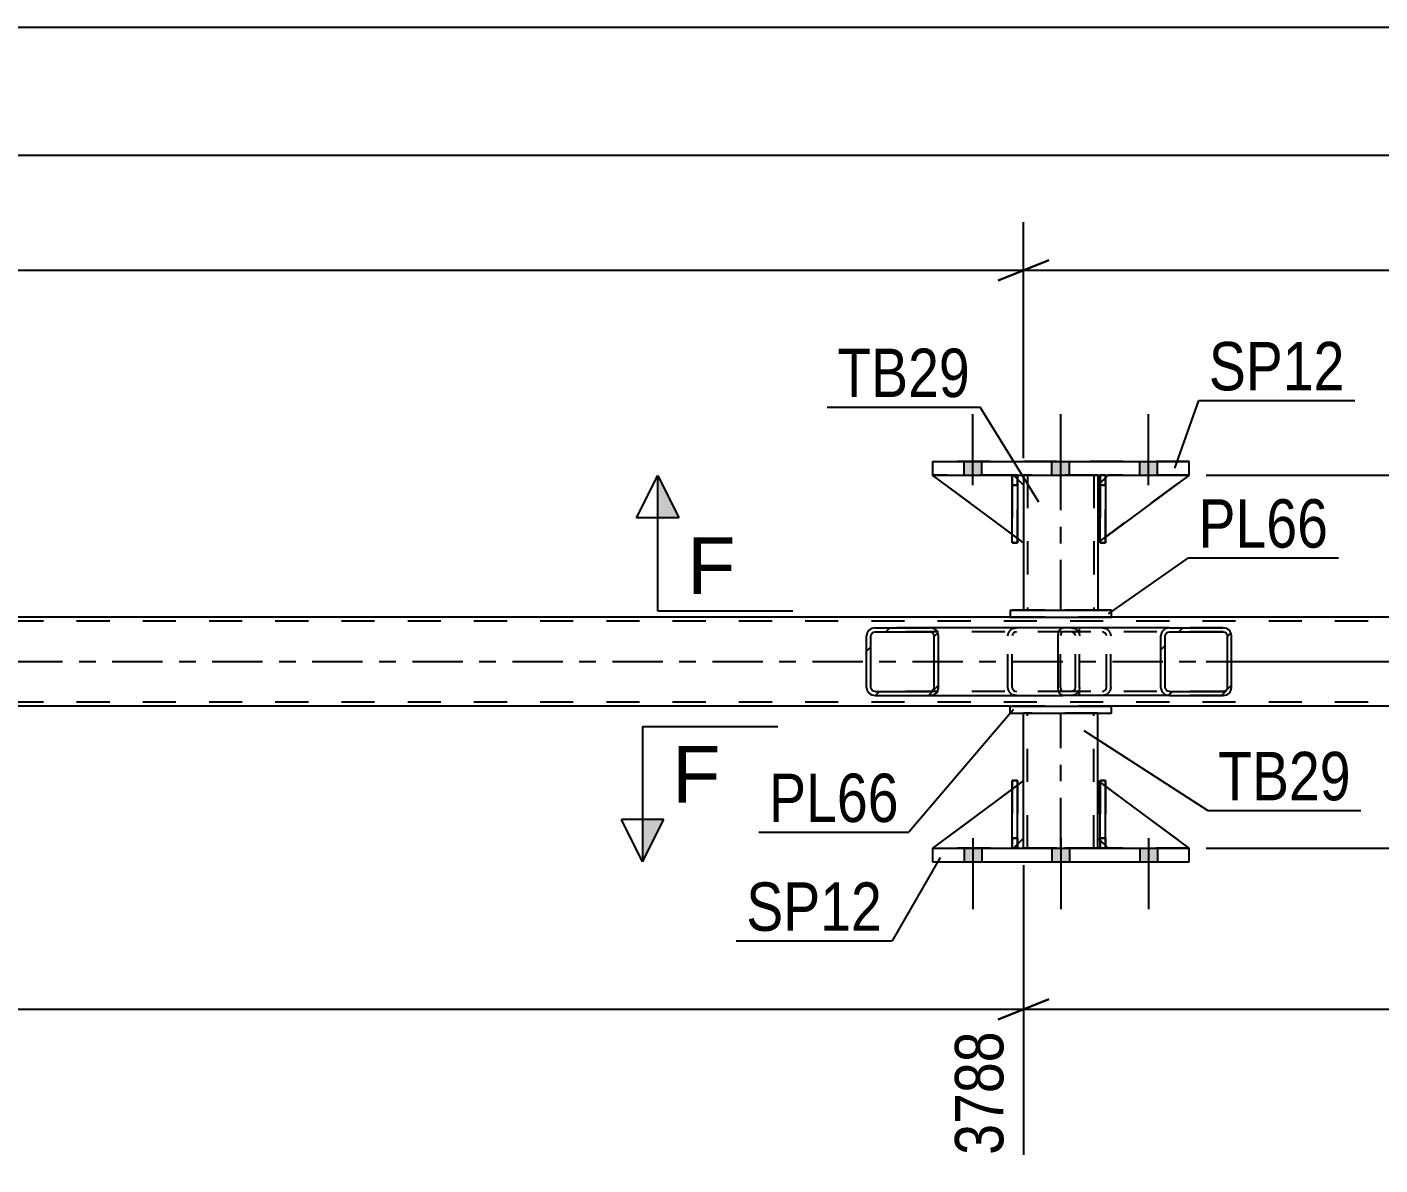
# Model space of a CAD drawing. Header units: millimetres. Extents: x 0 to 841, y 0 to 594.
# Drawn here: x 172.1 to 252.2, y 214.7 to 282 of the extents above; entities that cross this region are included whole.
import ezdxf

# ---------------------------------------------------------------- set-up
doc = ezdxf.new("R2010")
doc.units = ezdxf.units.MM
doc.linetypes.add('DXK_LINE_DOT2', pattern=[3.9198, 1.9599, -1.9599])
doc.linetypes.add('DXK_LINE_DOT3', pattern=[5.9187, 2.979, -0.9799, 0.9799, -0.9799])
doc.styles.add('Arial', font='ARIAL.TTF', dxfattribs={"height": 0.2})
doc.styles.add('Arial Narrow', font='ARIALN.TTF', dxfattribs={"height": 0.2})

# ---------------------------------------------------------------- blocks, each defined once
blk = doc.blocks.new('Part-389786769-3746 - 3540')
at = {"color": 2, "linetype": 'Continuous'}
for p, q in [((230.715, 255.523), (230.395, 255.523)), ((230.395, 251.523), (230.395, 255.523)), ((230.715, 255.523), (230.715, 255.523)), ((230.715, 255.523), (230.715, 251.523)), ((230.715, 251.523), (230.395, 251.523))]:
    blk.add_line(p, q, dxfattribs=at)
at = {"color": 7, "linetype": 'DXK_LINE_DOT2'}
for p, q in [((230.395, 255.523), (230.395, 254.923)), ((230.715, 254.923), (230.715, 255.523)), ((230.715, 254.923), (230.395, 254.923)), ((230.395, 254.923), (230.395, 251.523)), ((230.715, 251.523), (230.715, 254.923))]:
    blk.add_line(p, q, dxfattribs=at)
blk = doc.blocks.new('Part-389786769-3753 - 3540')
at = {"linetype": 'Continuous'}
h = blk.add_hatch(dxfattribs=at)
h.set_pattern_fill('', scale=0.7, style=0, pattern_type=0)
h.set_pattern_definition([(45, (225.9982, 246.1866), (-1.57154, 1.57154), [])])
h.paths.add_polyline_path([(226.037, 246.003), (225.998, 246.187), (225.887, 246.342), (225.722, 246.446), (225.526, 246.483), (222.291, 246.483), (222.096, 246.446), (221.93, 246.342), (221.819, 246.187), (221.78, 246.003), (221.78, 242.963), (221.819, 242.779), (221.93, 242.624), (222.096, 242.519), (222.291, 242.483), (225.526, 242.483), (225.722, 242.519), (225.887, 242.624), (225.998, 242.779), (226.037, 242.963)])
h.paths.add_polyline_path([(225.762, 242.871), (225.707, 242.793), (225.624, 242.741), (225.526, 242.723), (222.291, 242.723), (222.193, 242.741), (222.111, 242.793), (222.055, 242.871), (222.036, 242.963), (222.036, 246.003), (222.055, 246.095), (222.111, 246.173), (222.193, 246.225), (222.291, 246.243), (225.526, 246.243), (225.624, 246.225), (225.707, 246.173), (225.762, 246.095), (225.782, 246.003), (225.782, 242.963)])
at = {"color": 2, "linetype": 'Continuous'}
for p, q in [((221.819, 246.187), (221.78, 246.003)), ((221.78, 242.963), (221.78, 246.003)), ((222.036, 246.003), (222.055, 246.095)), ((222.036, 242.963), (222.036, 246.003)), ((222.055, 246.095), (222.111, 246.173)), ((222.291, 246.483), (222.096, 246.446)), ((222.111, 246.173), (222.193, 246.225)), ((222.193, 246.225), (222.291, 246.243)), ((222.291, 246.483), (225.526, 246.483)), ((222.291, 246.243), (225.526, 246.243)), ((233.394, 246.483), (225.526, 246.483)), ((225.722, 246.446), (225.526, 246.483)), ((225.526, 246.243), (225.624, 246.225)), ((225.624, 246.225), (225.707, 246.173)), ((225.707, 246.173), (225.762, 246.095)), ((225.762, 246.095), (225.782, 246.003)), ((225.782, 242.963), (225.782, 246.003)), ((226.037, 246.003), (225.998, 246.187)), ((226.037, 242.963), (226.037, 246.003)), ((221.78, 242.963), (221.819, 242.779)), ((222.055, 242.871), (222.036, 242.963)), ((222.111, 242.793), (222.055, 242.871)), ((222.193, 242.741), (222.111, 242.793)), ((222.291, 242.723), (222.193, 242.741)), ((222.291, 242.723), (225.526, 242.723)), ((225.624, 242.741), (225.526, 242.723)), ((225.707, 242.793), (225.624, 242.741)), ((225.762, 242.871), (225.707, 242.793)), ((225.782, 242.963), (225.762, 242.871)), ((225.998, 242.779), (226.037, 242.963)), ((222.096, 242.519), (222.291, 242.483)), ((222.291, 242.483), (225.526, 242.483)), ((225.526, 242.483), (225.722, 242.519)), ((225.526, 242.483), (233.394, 242.483))]:
    blk.add_line(p, q, dxfattribs=at)
at = {"color": 7, "linetype": 'DXK_LINE_DOT2'}
for p, q in [((225.526, 246.483), (222.291, 246.483)), ((233.876, 246.243), (222.291, 246.243)), ((230.13, 246.003), (230.169, 246.187)), ((230.13, 242.963), (230.13, 246.003)), ((230.405, 246.095), (230.385, 246.003)), ((230.385, 242.963), (230.385, 246.003)), ((230.46, 246.173), (230.405, 246.095)), ((230.445, 246.446), (230.641, 246.483)), ((230.543, 246.225), (230.46, 246.173)), ((230.641, 246.243), (230.543, 246.225)), ((233.876, 246.483), (233.394, 246.483)), ((233.876, 246.483), (234.071, 246.446)), ((233.973, 246.225), (233.876, 246.243)), ((234.056, 246.173), (233.973, 246.225)), ((234.112, 246.095), (234.056, 246.173)), ((234.131, 246.003), (234.112, 246.095)), ((234.131, 242.963), (234.131, 246.003)), ((234.348, 246.187), (234.386, 246.003)), ((234.386, 242.963), (234.386, 246.003)), ((233.876, 242.723), (222.291, 242.723)), ((230.169, 242.779), (230.13, 242.963)), ((230.385, 242.963), (230.405, 242.871)), ((230.405, 242.871), (230.46, 242.793)), ((230.46, 242.793), (230.543, 242.741)), ((230.543, 242.741), (230.641, 242.723)), ((233.876, 242.723), (233.973, 242.741)), ((233.973, 242.741), (234.056, 242.793)), ((234.056, 242.793), (234.112, 242.871)), ((234.112, 242.871), (234.131, 242.963)), ((234.386, 242.963), (234.348, 242.779)), ((222.291, 242.483), (225.526, 242.483)), ((230.641, 242.483), (230.445, 242.519)), ((233.876, 242.483), (233.394, 242.483)), ((234.071, 242.519), (233.876, 242.483))]:
    blk.add_line(p, q, dxfattribs=at)
at = {"color": 2, "linetype": 'Continuous'}
for centre, start, end in [((222.272, 245.982), 110.75831, 155.68003), ((225.546, 245.982), 24.31995, 69.24168), ((222.272, 242.984), 204.31995, 249.24168), ((225.546, 242.984), 290.75831, 335.68003)]:
    blk.add_arc(centre, 0.496, start, end, dxfattribs=at)
at = {"color": 7, "linetype": 'DXK_LINE_DOT2'}
for centre, start, end in [((230.621, 245.982), 110.75831, 155.68002), ((233.895, 245.982), 24.31992, 69.24167), ((230.621, 242.984), 204.31992, 249.24167), ((233.895, 242.984), 290.75831, 335.68002)]:
    blk.add_arc(centre, 0.496, start, end, dxfattribs=at)
blk = doc.blocks.new('Part-389786769-3739 - 3540')
at = {"color": 2, "linetype": 'Continuous'}
for p, q in [((230.269, 247.523), (230.269, 247.123)), ((230.269, 247.523), (236.269, 247.523)), ((236.269, 247.123), (236.269, 247.523)), ((230.269, 247.123), (236.269, 247.123))]:
    blk.add_line(p, q, dxfattribs=at)
at = {"color": 7, "linetype": 'DXK_LINE_DOT2'}
for p, q in [((236.269, 247.523), (230.269, 247.523)), ((230.269, 247.123), (236.269, 247.123))]:
    blk.add_line(p, q, dxfattribs=at)
blk = doc.blocks.new('Bolt-389786769-3561 - 3540')
at = {"linetype": 'Continuous'}
for points in [[(227.549, 255.523), (228.589, 255.523), (228.589, 256.323), (227.549, 256.323)], [(227.549, 255.523), (228.589, 255.523), (228.589, 256.323), (227.549, 256.323)], [(227.549, 255.523), (228.589, 255.523), (228.589, 256.323), (227.549, 256.323)], [(232.749, 255.523), (233.789, 255.523), (233.789, 256.323), (232.749, 256.323)], [(232.749, 255.523), (233.789, 255.523), (233.789, 256.323), (232.749, 256.323)], [(237.949, 255.523), (238.989, 255.523), (238.989, 256.323), (237.949, 256.323)], [(237.949, 255.523), (238.989, 255.523), (238.989, 256.323), (237.949, 256.323)], [(237.949, 255.523), (238.989, 255.523), (238.989, 256.323), (237.949, 256.323)]]:
    blk.add_hatch(color=1, dxfattribs=at).paths.add_polyline_path(points)
at = {"color": 1, "linetype": 'Continuous'}
for p, q in [((228.069, 254.923), (228.069, 259.123)), ((228.069, 254.923), (228.069, 259.123)), ((228.069, 254.923), (228.069, 259.123)), ((233.269, 254.923), (233.269, 259.123)), ((233.269, 254.923), (233.269, 259.123)), ((238.469, 254.923), (238.469, 259.123)), ((238.469, 254.923), (238.469, 259.123)), ((238.469, 254.923), (238.469, 259.123)), ((227.549, 255.523), (227.549, 256.323)), ((227.549, 255.523), (227.549, 256.323)), ((227.549, 255.523), (227.549, 256.323)), ((228.589, 255.523), (228.589, 256.323)), ((228.589, 255.523), (228.589, 256.323)), ((228.589, 255.523), (228.589, 256.323)), ((232.749, 255.523), (232.749, 256.323)), ((232.749, 255.523), (232.749, 256.323)), ((233.789, 255.523), (233.789, 256.323)), ((233.789, 255.523), (233.789, 256.323)), ((237.949, 255.523), (237.949, 256.323)), ((237.949, 255.523), (237.949, 256.323)), ((237.949, 255.523), (237.949, 256.323)), ((238.989, 255.523), (238.989, 256.323)), ((238.989, 255.523), (238.989, 256.323)), ((238.989, 255.523), (238.989, 256.323))]:
    blk.add_line(p, q, dxfattribs=at)
blk = doc.blocks.new('Bolt-389786769-3562 - 3540')
at = {"linetype": 'Continuous'}
for points in [[(228.589, 233.443), (227.549, 233.443), (227.549, 232.643), (228.589, 232.643)], [(228.589, 233.443), (227.549, 233.443), (227.549, 232.643), (228.589, 232.643)], [(228.589, 233.443), (227.549, 233.443), (227.549, 232.643), (228.589, 232.643)], [(233.789, 233.443), (232.749, 233.443), (232.749, 232.643), (233.789, 232.643)], [(233.789, 233.443), (232.749, 233.443), (232.749, 232.643), (233.789, 232.643)], [(238.989, 233.443), (237.949, 233.443), (237.949, 232.643), (238.989, 232.643)], [(238.989, 233.443), (237.949, 233.443), (237.949, 232.643), (238.989, 232.643)], [(238.989, 233.443), (237.949, 233.443), (237.949, 232.643), (238.989, 232.643)]]:
    blk.add_hatch(color=1, dxfattribs=at).paths.add_polyline_path(points)
at = {"color": 1, "linetype": 'Continuous'}
for p, q in [((228.069, 234.043), (228.069, 229.843)), ((228.069, 234.043), (228.069, 229.843)), ((228.069, 234.043), (228.069, 229.843)), ((233.269, 234.043), (233.269, 229.843)), ((233.269, 234.043), (233.269, 229.843)), ((238.469, 234.043), (238.469, 229.843)), ((238.469, 234.043), (238.469, 229.843)), ((238.469, 234.043), (238.469, 229.843)), ((227.549, 233.443), (227.549, 232.643)), ((227.549, 233.443), (227.549, 232.643)), ((227.549, 233.443), (227.549, 232.643)), ((228.589, 233.443), (228.589, 232.643)), ((228.589, 233.443), (228.589, 232.643)), ((228.589, 233.443), (228.589, 232.643)), ((232.749, 233.443), (232.749, 232.643)), ((232.749, 233.443), (232.749, 232.643)), ((233.789, 233.443), (233.789, 232.643)), ((233.789, 233.443), (233.789, 232.643)), ((237.949, 233.443), (237.949, 232.643)), ((237.949, 233.443), (237.949, 232.643)), ((237.949, 233.443), (237.949, 232.643)), ((238.989, 233.443), (238.989, 232.643)), ((238.989, 233.443), (238.989, 232.643)), ((238.989, 233.443), (238.989, 232.643))]:
    blk.add_line(p, q, dxfattribs=at)
blk = doc.blocks.new('Part-389786769-3752 - 3540')
at = {"linetype": 'Continuous'}
h = blk.add_hatch(dxfattribs=at)
h.set_pattern_fill('', scale=0.7, style=0, pattern_type=0)
h.set_pattern_definition([(45, (243.3434, 246.1866), (-1.57154, 1.57154), [])])
h.paths.add_polyline_path([(243.382, 246.003), (243.343, 246.187), (243.234, 246.342), (243.071, 246.446), (242.879, 246.483), (239.695, 246.483), (239.502, 246.446), (239.339, 246.342), (239.23, 246.187), (239.192, 246.003), (239.192, 242.963), (239.23, 242.779), (239.339, 242.624), (239.502, 242.519), (239.695, 242.483), (242.879, 242.483), (243.071, 242.519), (243.234, 242.624), (243.343, 242.779), (243.382, 242.963)])
h.paths.add_polyline_path([(243.111, 242.871), (243.057, 242.793), (242.975, 242.741), (242.879, 242.723), (239.695, 242.723), (239.598, 242.741), (239.517, 242.793), (239.462, 242.871), (239.443, 242.963), (239.443, 246.003), (239.462, 246.095), (239.517, 246.173), (239.598, 246.225), (239.695, 246.243), (242.879, 246.243), (242.975, 246.225), (243.057, 246.173), (243.111, 246.095), (243.13, 246.003), (243.13, 242.963)])
at = {"color": 2, "linetype": 'Continuous'}
for p, q in [((233.123, 246.003), (233.144, 246.187)), ((233.123, 242.963), (233.123, 246.003)), ((233.144, 246.187), (233.203, 246.342)), ((233.203, 246.342), (233.29, 246.446)), ((233.29, 246.446), (233.394, 246.483)), ((239.695, 246.483), (233.394, 246.483)), ((239.23, 246.187), (239.192, 246.003)), ((239.192, 242.963), (239.192, 246.003)), ((239.443, 246.003), (239.462, 246.095)), ((239.443, 242.963), (239.443, 246.003)), ((239.462, 246.095), (239.517, 246.173)), ((239.695, 246.483), (239.502, 246.446)), ((239.517, 246.173), (239.598, 246.225)), ((239.598, 246.225), (239.695, 246.243)), ((239.695, 246.483), (242.879, 246.483)), ((239.695, 246.243), (242.879, 246.243)), ((243.071, 246.446), (242.879, 246.483)), ((242.879, 246.243), (242.975, 246.225)), ((242.975, 246.225), (243.057, 246.173)), ((243.057, 246.173), (243.111, 246.095)), ((243.111, 246.095), (243.13, 246.003)), ((243.13, 242.963), (243.13, 246.003)), ((243.382, 246.003), (243.343, 246.187)), ((243.382, 242.963), (243.382, 246.003)), ((233.144, 242.779), (233.123, 242.963)), ((233.203, 242.624), (233.144, 242.779)), ((233.29, 242.519), (233.203, 242.624)), ((239.192, 242.963), (239.23, 242.779)), ((239.462, 242.871), (239.443, 242.963)), ((239.517, 242.793), (239.462, 242.871)), ((239.598, 242.741), (239.517, 242.793)), ((239.695, 242.723), (239.598, 242.741)), ((239.695, 242.723), (242.879, 242.723)), ((242.975, 242.741), (242.879, 242.723)), ((243.057, 242.793), (242.975, 242.741)), ((243.111, 242.871), (243.057, 242.793)), ((243.13, 242.963), (243.111, 242.871)), ((243.343, 242.779), (243.382, 242.963)), ((233.394, 242.483), (233.29, 242.519)), ((239.695, 242.483), (233.394, 242.483)), ((239.502, 242.519), (239.695, 242.483)), ((239.695, 242.483), (242.879, 242.483)), ((242.879, 242.483), (243.071, 242.519))]:
    blk.add_line(p, q, dxfattribs=at)
at = {"color": 7, "linetype": 'DXK_LINE_DOT2'}
for p, q in [((233.269, 246.095), (233.259, 246.003)), ((233.259, 242.963), (233.259, 246.003)), ((233.298, 246.173), (233.269, 246.095)), ((233.342, 246.225), (233.298, 246.173)), ((233.394, 246.243), (233.342, 246.225)), ((242.879, 246.243), (233.394, 246.243)), ((234.386, 246.243), (234.386, 246.483)), ((235.729, 246.483), (235.921, 246.446)), ((235.825, 246.225), (235.729, 246.243)), ((235.906, 246.173), (235.825, 246.225)), ((235.961, 246.095), (235.906, 246.173)), ((235.98, 246.003), (235.961, 246.095)), ((235.98, 242.963), (235.98, 246.003)), ((236.193, 246.187), (236.231, 246.003)), ((236.231, 242.963), (236.231, 246.003)), ((242.879, 246.483), (239.695, 246.483)), ((233.259, 242.963), (233.269, 242.871)), ((233.269, 242.871), (233.298, 242.793)), ((233.298, 242.793), (233.342, 242.741)), ((233.342, 242.741), (233.394, 242.723)), ((242.879, 242.723), (233.394, 242.723)), ((234.386, 242.483), (234.386, 242.723)), ((235.729, 242.723), (235.825, 242.741)), ((235.825, 242.741), (235.906, 242.793)), ((235.906, 242.793), (235.961, 242.871)), ((235.961, 242.871), (235.98, 242.963)), ((236.231, 242.963), (236.193, 242.779)), ((235.921, 242.519), (235.729, 242.483)), ((242.879, 242.483), (239.695, 242.483))]:
    blk.add_line(p, q, dxfattribs=at)
for centre, start, end in [((235.743, 245.988), 23.84942, 68.8059), ((235.743, 242.978), 291.19409, 336.1506)]:
    blk.add_arc(centre, 0.492, start, end, dxfattribs=at)
at = {"color": 2, "linetype": 'Continuous'}
for centre, start, end in [((239.68, 245.988), 111.19409, 156.15059), ((242.893, 245.988), 23.8494, 68.80589), ((239.68, 242.978), 203.8494, 248.80589), ((242.893, 242.978), 291.19409, 336.15059)]:
    blk.add_arc(centre, 0.492, start, end, dxfattribs=at)
blk = doc.blocks.new('Part-389786769-3634 - 3540')
at = {"color": 2, "linetype": 'Continuous'}
for p, q in [((230.269, 247.123), (94.275, 247.123)), ((485.682, 247.123), (236.269, 247.123)), ((230.269, 241.843), (94.275, 241.843)), ((753.192, 241.843), (236.269, 241.843))]:
    blk.add_line(p, q, dxfattribs=at)
at = {"color": 7, "linetype": 'DXK_LINE_DOT2'}
for p, q in [((753.192, 246.883), (94.275, 246.883)), ((236.269, 247.123), (230.269, 247.123)), ((753.192, 242.083), (94.275, 242.083)), ((236.269, 241.843), (230.269, 241.843))]:
    blk.add_line(p, q, dxfattribs=at)
at = {"color": 7, "linetype": 'DXK_LINE_DOT3'}
blk.add_line((94.275, 244.483), (753.192, 244.483), dxfattribs=at)
blk = doc.blocks.new('Part-389786769-3848 - 3540')
at = {"color": 2, "linetype": 'Continuous'}
for p, q in [((235.469, 237.442), (235.469, 237.442)), ((235.469, 234.042), (235.469, 237.442)), ((235.595, 237.349), (235.469, 237.442)), ((240.869, 233.443), (235.915, 237.112)), ((235.469, 234.042), (235.469, 234.042)), ((235.595, 233.916), (235.469, 234.042)), ((236.069, 233.442), (235.915, 233.596))]:
    blk.add_line(p, q, dxfattribs=at)
at = {"color": 7, "linetype": 'DXK_LINE_DOT2'}
for p, q in [((235.469, 234.042), (235.469, 237.442)), ((235.915, 237.112), (235.595, 237.349)), ((236.069, 233.442), (235.469, 234.042)), ((235.915, 233.596), (235.595, 233.916)), ((240.869, 233.443), (236.069, 233.442))]:
    blk.add_line(p, q, dxfattribs=at)
blk = doc.blocks.new('Part-389786769-3768 - 3540')
at = {"color": 2, "linetype": 'Continuous'}
for p, q in [((231.069, 255.523), (231.069, 254.923)), ((235.469, 255.523), (235.469, 254.923)), ((231.069, 251.523), (231.069, 247.523)), ((235.469, 251.523), (235.469, 247.523))]:
    blk.add_line(p, q, dxfattribs=at)
at = {"color": 7, "linetype": 'DXK_LINE_DOT2'}
for p, q in [((235.469, 255.523), (231.069, 255.523)), ((231.309, 255.523), (231.309, 247.523)), ((235.229, 255.523), (235.229, 247.523)), ((231.069, 254.923), (231.069, 251.523)), ((235.469, 254.923), (235.469, 251.523)), ((235.469, 247.523), (231.069, 247.523))]:
    blk.add_line(p, q, dxfattribs=at)
at = {"color": 7, "linetype": 'DXK_LINE_DOT3'}
blk.add_line((233.269, 247.523), (233.269, 255.523), dxfattribs=at)
blk = doc.blocks.new('Part-389786769-3770 - 3540')
at = {"color": 7, "linetype": 'DXK_LINE_DOT2'}
for p, q in [((235.595, 254.923), (235.595, 255.523)), ((235.595, 255.523), (235.595, 255.523)), ((235.595, 255.523), (235.595, 251.523)), ((235.595, 255.523), (235.915, 255.523)), ((235.915, 255.523), (235.915, 254.923)), ((235.915, 251.523), (235.915, 255.523)), ((235.595, 251.523), (235.595, 254.923)), ((235.595, 254.923), (235.915, 254.923)), ((235.915, 254.923), (235.915, 251.523)), ((235.595, 251.523), (235.915, 251.523))]:
    blk.add_line(p, q, dxfattribs=at)
blk = doc.blocks.new('Part-389786769-3776 - 3540')
at = {"color": 2, "linetype": 'Continuous'}
for p, q in [((225.669, 233.443), (240.869, 233.443)), ((225.669, 233.443), (225.669, 232.643)), ((240.869, 232.643), (240.869, 233.443)), ((225.669, 232.643), (240.869, 232.643))]:
    blk.add_line(p, q, dxfattribs=at)
at = {"color": 7, "linetype": 'DXK_LINE_DOT2'}
for p, q in [((240.869, 233.443), (225.669, 233.443)), ((225.669, 232.643), (240.869, 232.643))]:
    blk.add_line(p, q, dxfattribs=at)
blk = doc.blocks.new('Part-389786769-3781 - 3540')
at = {"color": 2, "linetype": 'Continuous'}
for p, q in [((225.669, 256.323), (240.869, 256.323)), ((225.669, 256.323), (225.669, 255.523)), ((240.869, 255.523), (240.869, 256.323)), ((225.669, 255.523), (240.869, 255.523))]:
    blk.add_line(p, q, dxfattribs=at)
at = {"color": 7, "linetype": 'DXK_LINE_DOT2'}
for p, q in [((240.869, 256.323), (225.669, 256.323)), ((225.669, 255.523), (240.869, 255.523))]:
    blk.add_line(p, q, dxfattribs=at)
blk = doc.blocks.new('Part-389786769-3786 - 3540')
at = {"color": 2, "linetype": 'Continuous'}
for p, q in [((231.069, 237.443), (231.069, 241.443)), ((235.469, 237.442), (235.469, 241.443)), ((231.069, 233.443), (231.069, 234.043)), ((235.469, 233.443), (235.469, 234.042))]:
    blk.add_line(p, q, dxfattribs=at)
at = {"color": 7, "linetype": 'DXK_LINE_DOT2'}
for p, q in [((235.469, 241.443), (231.069, 241.443)), ((231.309, 233.443), (231.309, 241.443)), ((235.229, 233.443), (235.229, 241.443)), ((231.069, 234.043), (231.069, 237.443)), ((235.469, 234.042), (235.469, 237.442)), ((235.469, 233.443), (231.069, 233.443)), ((231.549, 233.443), (234.989, 233.443))]:
    blk.add_line(p, q, dxfattribs=at)
at = {"color": 7, "linetype": 'DXK_LINE_DOT3'}
blk.add_line((233.269, 233.443), (233.269, 241.443), dxfattribs=at)
blk = doc.blocks.new('Part-389786769-3791 - 3540')
at = {"color": 2, "linetype": 'Continuous'}
for p, q in [((230.269, 241.443), (230.269, 241.843)), ((230.269, 241.843), (236.269, 241.843)), ((236.269, 241.443), (236.269, 241.843)), ((230.269, 241.443), (236.269, 241.443))]:
    blk.add_line(p, q, dxfattribs=at)
at = {"color": 7, "linetype": 'DXK_LINE_DOT2'}
for p, q in [((230.269, 241.843), (236.269, 241.843)), ((230.269, 241.443), (230.269, 241.443)), ((230.269, 241.443), (236.269, 241.443)), ((236.269, 241.443), (236.269, 241.443))]:
    blk.add_line(p, q, dxfattribs=at)
blk = doc.blocks.new('Part-389786769-3793 - 3540')
at = {"color": 7, "linetype": 'DXK_LINE_DOT2'}
for p, q in [((230.715, 237.443), (230.395, 237.443)), ((230.395, 234.043), (230.395, 237.443)), ((230.395, 233.443), (230.395, 237.443)), ((230.715, 237.443), (230.715, 234.043)), ((230.715, 233.443), (230.715, 237.443)), ((230.715, 234.043), (230.395, 234.043)), ((230.395, 233.443), (230.395, 234.043)), ((230.715, 234.043), (230.715, 233.443)), ((230.715, 233.443), (230.395, 233.443)), ((230.715, 233.443), (230.715, 233.443))]:
    blk.add_line(p, q, dxfattribs=at)
blk = doc.blocks.new('Part-389786769-3795 - 3540')
at = {"color": 2, "linetype": 'Continuous'}
for p, q in [((230.395, 233.443), (230.395, 237.443)), ((230.395, 237.443), (230.715, 237.443)), ((230.715, 233.443), (230.715, 237.443)), ((230.395, 233.443), (230.395, 233.443)), ((230.715, 233.443), (230.395, 233.443))]:
    blk.add_line(p, q, dxfattribs=at)
at = {"color": 7, "linetype": 'DXK_LINE_DOT2'}
for p, q in [((230.395, 237.443), (230.395, 234.043)), ((230.715, 234.043), (230.715, 237.443)), ((230.395, 234.043), (230.395, 233.443)), ((230.395, 234.043), (230.715, 234.043)), ((230.715, 233.443), (230.715, 234.043)), ((230.395, 233.443), (230.395, 233.443))]:
    blk.add_line(p, q, dxfattribs=at)
blk = doc.blocks.new('Part-389786769-3822 - 3540')
at = {"color": 7, "linetype": 'DXK_LINE_DOT2'}
for p, q in [((235.469, 254.923), (236.069, 255.523)), ((240.869, 255.523), (236.069, 255.523)), ((235.469, 254.923), (235.469, 251.523)), ((235.915, 255.369), (235.595, 255.049)), ((235.469, 251.523), (235.915, 251.853))]:
    blk.add_line(p, q, dxfattribs=at)
at = {"color": 2, "linetype": 'Continuous'}
for p, q in [((236.069, 255.523), (235.915, 255.369)), ((240.869, 255.523), (235.915, 251.853)), ((235.595, 255.049), (235.469, 254.923)), ((235.469, 254.923), (235.469, 251.523)), ((235.469, 254.923), (235.469, 254.923)), ((235.595, 251.616), (235.469, 251.523))]:
    blk.add_line(p, q, dxfattribs=at)
blk = doc.blocks.new('Part-389786769-3823 - 3540')
at = {"color": 7, "linetype": 'DXK_LINE_DOT2'}
for p, q in [((236.069, 255.523), (235.469, 254.923)), ((235.469, 251.523), (240.869, 255.523)), ((235.469, 254.923), (236.069, 255.523)), ((240.869, 255.523), (236.069, 255.523)), ((235.469, 254.923), (235.469, 251.523)), ((235.469, 254.923), (235.469, 254.923)), ((235.469, 254.923), (235.469, 251.523))]:
    blk.add_line(p, q, dxfattribs=at)
blk = doc.blocks.new('Part-389786769-3824 - 3540')
at = {"color": 2, "linetype": 'Continuous'}
for p, q in [((230.395, 252.022), (225.669, 255.523)), ((230.715, 255.276), (231.069, 254.923)), ((231.069, 254.923), (231.069, 251.523)), ((231.069, 251.523), (230.715, 251.785))]:
    blk.add_line(p, q, dxfattribs=at)
at = {"color": 7, "linetype": 'DXK_LINE_DOT2'}
for p, q in [((230.469, 255.523), (225.669, 255.523)), ((230.715, 255.276), (230.469, 255.523)), ((230.715, 251.785), (230.395, 252.022))]:
    blk.add_line(p, q, dxfattribs=at)
blk = doc.blocks.new('Part-389786769-3825 - 3540')
at = {"color": 7, "linetype": 'DXK_LINE_DOT2'}
for p, q in [((231.069, 251.523), (225.669, 255.523)), ((225.669, 255.523), (230.469, 255.523)), ((230.469, 255.523), (231.069, 254.923)), ((231.069, 254.923), (231.069, 251.523))]:
    blk.add_line(p, q, dxfattribs=at)
blk = doc.blocks.new('Part-389786769-3826 - 3540')
at = {"color": 2, "linetype": 'Continuous'}
for p, q in [((235.915, 255.523), (235.595, 255.523)), ((235.595, 251.523), (235.595, 255.523)), ((235.915, 255.523), (235.915, 255.523)), ((235.915, 255.523), (235.915, 251.523)), ((235.915, 251.523), (235.595, 251.523))]:
    blk.add_line(p, q, dxfattribs=at)
at = {"color": 7, "linetype": 'DXK_LINE_DOT2'}
for p, q in [((235.595, 255.523), (235.595, 254.923)), ((235.915, 254.923), (235.915, 255.523)), ((235.915, 254.923), (235.595, 254.923)), ((235.595, 254.923), (235.595, 251.523)), ((235.915, 251.523), (235.915, 254.923))]:
    blk.add_line(p, q, dxfattribs=at)
blk = doc.blocks.new('Part-389786769-3849 - 3540')
at = {"color": 7, "linetype": 'DXK_LINE_DOT2'}
for p, q in [((235.469, 234.042), (235.469, 237.442)), ((235.469, 237.442), (240.869, 233.443)), ((235.469, 237.442), (235.469, 234.042)), ((236.069, 233.442), (235.469, 234.042)), ((235.469, 234.042), (235.469, 234.042)), ((235.469, 234.042), (236.069, 233.442)), ((240.869, 233.443), (236.069, 233.442))]:
    blk.add_line(p, q, dxfattribs=at)
blk = doc.blocks.new('Part-389786769-3850 - 3540')
at = {"color": 7, "linetype": 'DXK_LINE_DOT2'}
for p, q in [((230.395, 254.923), (230.395, 255.523)), ((230.395, 255.523), (230.395, 255.523)), ((230.395, 255.523), (230.395, 251.523)), ((230.395, 255.523), (230.715, 255.523)), ((230.715, 255.523), (230.715, 254.923)), ((230.715, 251.523), (230.715, 255.523)), ((230.395, 251.523), (230.395, 254.923)), ((230.395, 254.923), (230.715, 254.923)), ((230.715, 254.923), (230.715, 251.523)), ((230.395, 251.523), (230.715, 251.523))]:
    blk.add_line(p, q, dxfattribs=at)
blk = doc.blocks.new('Part-389786769-3851 - 3540')
at = {"color": 7, "linetype": 'DXK_LINE_DOT2'}
for p, q in [((230.715, 237.18), (230.395, 236.943)), ((225.669, 233.442), (225.669, 233.443)), ((225.669, 233.443), (225.669, 233.442)), ((225.669, 233.442), (230.468, 233.442)), ((230.468, 233.442), (230.715, 233.689))]:
    blk.add_line(p, q, dxfattribs=at)
at = {"color": 2, "linetype": 'Continuous'}
for p, q in [((231.068, 237.442), (230.715, 237.18)), ((231.068, 234.042), (231.068, 237.442)), ((230.395, 236.943), (225.669, 233.443)), ((231.068, 234.042), (230.715, 233.689))]:
    blk.add_line(p, q, dxfattribs=at)
blk = doc.blocks.new('Part-389786769-3852 - 3540')
at = {"color": 7, "linetype": 'DXK_LINE_DOT2'}
for p, q in [((231.068, 237.442), (225.669, 233.442)), ((231.068, 234.042), (231.068, 237.442)), ((230.468, 233.442), (231.068, 234.042)), ((225.669, 233.442), (230.468, 233.442))]:
    blk.add_line(p, q, dxfattribs=at)
blk = doc.blocks.new('Part-389786769-3853 - 3540')
at = {"color": 2, "linetype": 'Continuous'}
for p, q in [((235.595, 233.443), (235.595, 237.443)), ((235.595, 237.443), (235.915, 237.443)), ((235.915, 233.443), (235.915, 237.443)), ((235.595, 233.443), (235.595, 233.443)), ((235.915, 233.443), (235.595, 233.443))]:
    blk.add_line(p, q, dxfattribs=at)
at = {"color": 7, "linetype": 'DXK_LINE_DOT2'}
for p, q in [((235.595, 237.443), (235.595, 234.043)), ((235.915, 234.043), (235.915, 237.443)), ((235.595, 234.043), (235.595, 233.443)), ((235.595, 234.043), (235.915, 234.043)), ((235.915, 233.443), (235.915, 234.043)), ((235.595, 233.443), (235.595, 233.443))]:
    blk.add_line(p, q, dxfattribs=at)
blk = doc.blocks.new('Part-389786769-3855 - 3540')
at = {"color": 7, "linetype": 'DXK_LINE_DOT2'}
for p, q in [((235.915, 237.443), (235.595, 237.443)), ((235.595, 234.043), (235.595, 237.443)), ((235.595, 233.443), (235.595, 237.443)), ((235.915, 237.443), (235.915, 234.043)), ((235.915, 233.443), (235.915, 237.443)), ((235.915, 234.043), (235.595, 234.043)), ((235.595, 233.443), (235.595, 234.043)), ((235.915, 234.043), (235.915, 233.443)), ((235.915, 233.443), (235.595, 233.443)), ((235.915, 233.443), (235.915, 233.443))]:
    blk.add_line(p, q, dxfattribs=at)
blk = doc.blocks.new('StraightDimension-389786769-32625 - 3540')
at = {"color": 7, "linetype": 'Continuous'}
for p, q in [((231.069, 256.523), (231.069, 270.492)), ((232.569, 268.242), (229.569, 267.042)), ((231.069, 267.642), (486.482, 267.642))]:
    blk.add_line(p, q, dxfattribs=at)
blk = doc.blocks.new('StraightDimension-389786769-32360 - 3540')
at = {"color": 7, "linetype": 'Continuous'}
for p, q in [((268.269, 245.983), (269.469, 242.983)), ((241.869, 244.483), (271.269, 244.483)), ((268.869, 233.443), (268.869, 244.483)), ((269.469, 231.943), (268.269, 234.943)), ((241.869, 233.443), (271.269, 233.443))]:
    blk.add_line(p, q, dxfattribs=at)
at = {"color": 0}
blk.add_wipeout([(268.119, 242.305), (263.919, 242.305), (263.919, 235.621), (268.119, 235.621)], dxfattribs=at)
at = {"color": 3, "style": 'Arial Narrow'}
blk.add_text('276', height=2.8633, rotation=90.00021, dxfattribs=at).set_placement((267.519, 236.221))
blk = doc.blocks.new('StraightDimension-389786769-10140 - 3540')
at = {"color": 7, "linetype": 'Continuous'}
blk.add_line((85.015, 282.032), (762.452, 282.032), dxfattribs=at)
blk = doc.blocks.new('StraightDimension-389786769-10216 - 3540')
at = {"color": 7, "linetype": 'Continuous'}
blk.add_line((85.655, 274.448), (761.812, 274.448), dxfattribs=at)
blk = doc.blocks.new('StraightDimension-389786769-32359 - 3540')
at = {"color": 7, "linetype": 'Continuous'}
for p, q in [((268.269, 257.023), (269.469, 254.023)), ((241.869, 255.523), (271.269, 255.523)), ((268.869, 244.483), (268.869, 255.523)), ((269.469, 242.983), (268.269, 245.983)), ((241.869, 244.483), (271.269, 244.483))]:
    blk.add_line(p, q, dxfattribs=at)
at = {"color": 0}
blk.add_wipeout([(268.119, 253.345), (263.919, 253.345), (263.919, 246.661), (268.119, 246.661)], dxfattribs=at)
at = {"color": 3, "style": 'Arial Narrow'}
blk.add_text('276', height=2.8633, rotation=90.00021, dxfattribs=at).set_placement((267.519, 247.261))
blk = doc.blocks.new('StraightDimension-389786769-32511 - 3540')
at = {"color": 7, "linetype": 'Continuous'}
for p, q in [((231.069, 232.443), (231.069, 215.303)), ((232.569, 224.515), (229.569, 223.315)), ((231.069, 223.915), (486.482, 223.915))]:
    blk.add_line(p, q, dxfattribs=at)
blk = doc.blocks.new('StraightDimension-389786769-32512 - 3540')
at = {"color": 7, "linetype": 'Continuous'}
for p, q in [((231.069, 232.443), (231.069, 215.303)), ((229.569, 223.315), (232.569, 224.515)), ((85.655, 223.915), (231.069, 223.915))]:
    blk.add_line(p, q, dxfattribs=at)
at = {"color": 0, "linetype": 'Continuous'}
blk.add_wipeout([(230.469, 223.215), (226.269, 223.215), (226.269, 214.703), (230.469, 214.703)], dxfattribs=at)
at = {"color": 3, "linetype": 'Continuous', "style": 'Arial Narrow'}
blk.add_text('3788', height=2.8633, rotation=90.00021, dxfattribs=at).set_placement((229.869, 215.303))
blk = doc.blocks.new('StraightDimension-389786769-32626 - 3540')
at = {"color": 7, "linetype": 'Continuous'}
for p, q in [((231.069, 256.523), (231.069, 270.492)), ((229.569, 267.042), (232.569, 268.242)), ((85.655, 267.642), (231.069, 267.642))]:
    blk.add_line(p, q, dxfattribs=at)
blk = doc.blocks.new('Mark-389786769-3735 - 3540')
at = {"color": 30, "linetype": 'Continuous'}
for p, q in [((236.101, 247.316), (240.821, 250.629)), ((240.821, 250.629), (249.697, 250.629))]:
    blk.add_line(p, q, dxfattribs=at)
at = {"color": 0}
blk.add_wipeout([(249.097, 251.229), (249.097, 254.229), (241.421, 254.229), (241.421, 251.229)], dxfattribs=at)
blk.add_wipeout([(249.097, 251.229), (249.097, 254.229), (241.421, 254.229), (241.421, 251.229)], dxfattribs=at)
at = {"color": 3, "style": 'Arial Narrow'}
blk.add_text('PL66', height=2.8633, dxfattribs=at).set_placement((241.421, 251.229))
blk = doc.blocks.new('Mark-389786769-3764 - 3540')
at = {"color": 30, "linetype": 'Continuous'}
for p in [(219.441, 259.54), (231.961, 253.911)]:
    blk.add_line(p, (228.495, 259.54), dxfattribs=at)
at = {"color": 0}
blk.add_wipeout([(227.895, 260.14), (227.895, 263.14), (220.041, 263.14), (220.041, 260.14)], dxfattribs=at)
blk.add_wipeout([(227.895, 260.14), (227.895, 263.14), (220.041, 263.14), (220.041, 260.14)], dxfattribs=at)
at = {"color": 3, "style": 'Arial Narrow'}
blk.add_text('TB29', height=2.8633, dxfattribs=at).set_placement((220.041, 260.14))
blk = doc.blocks.new('Mark-389786769-3772 - 3540')
at = {"color": 30, "linetype": 'Continuous'}
for p in [(226.13, 232.89), (214.056, 227.955)]:
    blk.add_line(p, (223.295, 227.955), dxfattribs=at)
at = {"color": 0}
blk.add_wipeout([(222.695, 228.555), (222.695, 231.555), (214.656, 231.555), (214.656, 228.555)], dxfattribs=at)
blk.add_wipeout([(222.695, 228.555), (222.695, 231.555), (214.656, 231.555), (214.656, 228.555)], dxfattribs=at)
at = {"color": 3, "style": 'Arial Narrow'}
blk.add_text('SP12', height=2.8633, dxfattribs=at).set_placement((214.656, 228.555))
blk = doc.blocks.new('Mark-389786769-3777 - 3540')
at = {"color": 30, "linetype": 'Continuous'}
for p, q in [((240.01, 255.923), (241.433, 259.936)), ((241.433, 259.936), (250.672, 259.936))]:
    blk.add_line(p, q, dxfattribs=at)
at = {"color": 0}
blk.add_wipeout([(250.072, 260.536), (250.072, 263.536), (242.033, 263.536), (242.033, 260.536)], dxfattribs=at)
blk.add_wipeout([(250.072, 260.536), (250.072, 263.536), (242.033, 263.536), (242.033, 260.536)], dxfattribs=at)
at = {"color": 3, "style": 'Arial Narrow'}
blk.add_text('SP12', height=2.8633, dxfattribs=at).set_placement((242.033, 260.536))
blk = doc.blocks.new('Mark-389786769-3782 - 3540')
at = {"color": 30, "linetype": 'Continuous'}
for p, q in [((234.639, 240.415), (241.982, 235.681)), ((241.982, 235.681), (251.036, 235.681))]:
    blk.add_line(p, q, dxfattribs=at)
at = {"color": 0}
blk.add_wipeout([(250.436, 236.281), (250.436, 239.281), (242.582, 239.281), (242.582, 236.281)], dxfattribs=at)
blk.add_wipeout([(250.436, 236.281), (250.436, 239.281), (242.582, 239.281), (242.582, 236.281)], dxfattribs=at)
at = {"color": 3, "style": 'Arial Narrow'}
blk.add_text('TB29', height=2.8633, dxfattribs=at).set_placement((242.582, 236.281))
blk = doc.blocks.new('Mark-389786769-3787 - 3540')
at = {"color": 30, "linetype": 'Continuous'}
for p in [(230.467, 241.65), (215.408, 234.394)]:
    blk.add_line(p, (224.284, 234.394), dxfattribs=at)
at = {"color": 0}
blk.add_wipeout([(223.684, 234.994), (223.684, 237.994), (216.008, 237.994), (216.008, 234.994)], dxfattribs=at)
blk.add_wipeout([(223.684, 234.994), (223.684, 237.994), (216.008, 237.994), (216.008, 234.994)], dxfattribs=at)
at = {"color": 3, "style": 'Arial Narrow'}
blk.add_text('PL66', height=2.8633, dxfattribs=at).set_placement((216.008, 234.994))
blk = doc.blocks.new('SectionMark-389786769-11909 - 3540')
at = {"linetype": 'Continuous'}
for points in [[(208.522, 235.143), (209.772, 235.143), (208.522, 232.643)], [(259.527, 235.143), (260.777, 235.143), (260.777, 232.643)]]:
    blk.add_hatch(color=6, dxfattribs=at).paths.add_polyline_path(points)
at = {"color": 6, "linetype": 'Continuous'}
for p, q in [((208.522, 240.643), (216.522, 240.643)), ((208.522, 240.643), (208.522, 232.643)), ((260.777, 240.643), (252.777, 240.643)), ((260.777, 240.643), (260.777, 232.643)), ((208.522, 232.643), (207.272, 235.143)), ((209.772, 235.143), (207.272, 235.143)), ((208.522, 232.643), (209.772, 235.143)), ((259.527, 235.143), (262.027, 235.143)), ((260.777, 232.643), (259.527, 235.143)), ((262.027, 235.143), (260.777, 232.643))]:
    blk.add_line(p, q, dxfattribs=at)
at = {"color": 0, "linetype": 'Continuous'}
for points in [[(213.122, 236.143), (213.122, 239.643), (210.272, 239.643), (210.272, 236.143)], [(259.027, 236.143), (259.027, 239.643), (256.177, 239.643), (256.177, 236.143)]]:
    blk.add_wipeout(points, dxfattribs=at)
at = {"color": 3, "linetype": 'Continuous', "style": 'Arial'}
for p in [(210.272, 236.143), (256.177, 236.143)]:
    blk.add_text('F', height=3.343, dxfattribs=at).set_placement(p)
blk = doc.blocks.new('SectionMark-389786769-12397 - 3540')
at = {"linetype": 'Continuous'}
for points in [[(210.667, 252.992), (209.417, 252.992), (209.417, 255.492)], [(261.332, 252.992), (260.082, 252.992), (261.332, 255.492)]]:
    blk.add_hatch(color=6, dxfattribs=at).paths.add_polyline_path(points)
at = {"color": 6, "linetype": 'Continuous'}
for p, q in [((208.167, 252.992), (209.417, 255.492)), ((209.417, 247.492), (209.417, 255.492)), ((209.417, 255.492), (210.667, 252.992)), ((261.332, 255.492), (260.082, 252.992)), ((261.332, 247.492), (261.332, 255.492)), ((261.332, 255.492), (262.582, 252.992)), ((210.667, 252.992), (208.167, 252.992)), ((260.082, 252.992), (262.582, 252.992)), ((209.417, 247.492), (217.417, 247.492)), ((261.332, 247.492), (253.332, 247.492))]:
    blk.add_line(p, q, dxfattribs=at)
at = {"color": 0, "linetype": 'Continuous'}
for points in [[(214.017, 248.492), (214.017, 251.992), (211.167, 251.992), (211.167, 248.492)], [(259.582, 248.492), (259.582, 251.992), (256.731, 251.992), (256.731, 248.492)]]:
    blk.add_wipeout(points, dxfattribs=at)
at = {"color": 3, "linetype": 'Continuous', "style": 'Arial'}
for p in [(211.167, 248.492), (256.731, 248.492)]:
    blk.add_text('F', height=3.343, dxfattribs=at).set_placement(p)

msp = doc.modelspace()

# ---------------------------------------------------------------- block references
for name in ['Bolt-389786769-3561 - 3540', 'Part-389786769-3781 - 3540', 'Part-389786769-3824 - 3540', 'Part-389786769-3825 - 3540', 'Part-389786769-3746 - 3540', 'Part-389786769-3850 - 3540', 'Part-389786769-3768 - 3540', 'Part-389786769-3822 - 3540', 'Part-389786769-3823 - 3540', 'Part-389786769-3770 - 3540', 'Part-389786769-3826 - 3540', 'Part-389786769-3739 - 3540', 'Part-389786769-3634 - 3540', 'Part-389786769-3753 - 3540', 'Part-389786769-3752 - 3540', 'Part-389786769-3791 - 3540', 'Part-389786769-3786 - 3540', 'Part-389786769-3851 - 3540', 'Part-389786769-3852 - 3540', 'Part-389786769-3793 - 3540', 'Part-389786769-3795 - 3540', 'Part-389786769-3848 - 3540', 'Part-389786769-3849 - 3540', 'Part-389786769-3853 - 3540', 'Part-389786769-3855 - 3540', 'Bolt-389786769-3562 - 3540', 'Part-389786769-3776 - 3540']:
    msp.add_blockref(name, (0, 0))

# ---------------------------------------------------------------- next in the draw order: block references
for name in ['StraightDimension-389786769-32625 - 3540', 'StraightDimension-389786769-32360 - 3540']:
    msp.add_blockref(name, (0, 0))

# ---------------------------------------------------------------- next in the draw order: block references
for name in ['StraightDimension-389786769-10140 - 3540', 'Mark-389786769-3782 - 3540', 'StraightDimension-389786769-32511 - 3540']:
    msp.add_blockref(name, (0, 0))

# ---------------------------------------------------------------- next in the draw order: block references
for name in ['StraightDimension-389786769-10216 - 3540', 'StraightDimension-389786769-32512 - 3540']:
    msp.add_blockref(name, (0, 0))

# ---------------------------------------------------------------- next in the draw order: block references
for name in ['StraightDimension-389786769-32626 - 3540', 'StraightDimension-389786769-32359 - 3540', 'Mark-389786769-3787 - 3540', 'Mark-389786769-3772 - 3540']:
    msp.add_blockref(name, (0, 0))

# ---------------------------------------------------------------- next in the draw order: block references
for name in ['Mark-389786769-3777 - 3540', 'Mark-389786769-3764 - 3540', 'Mark-389786769-3735 - 3540', 'SectionMark-389786769-11909 - 3540']:
    msp.add_blockref(name, (0, 0))

# ---------------------------------------------------------------- next in the draw order: block references
msp.add_blockref('SectionMark-389786769-12397 - 3540', (0, 0))

doc.saveas('drawing.dxf')
